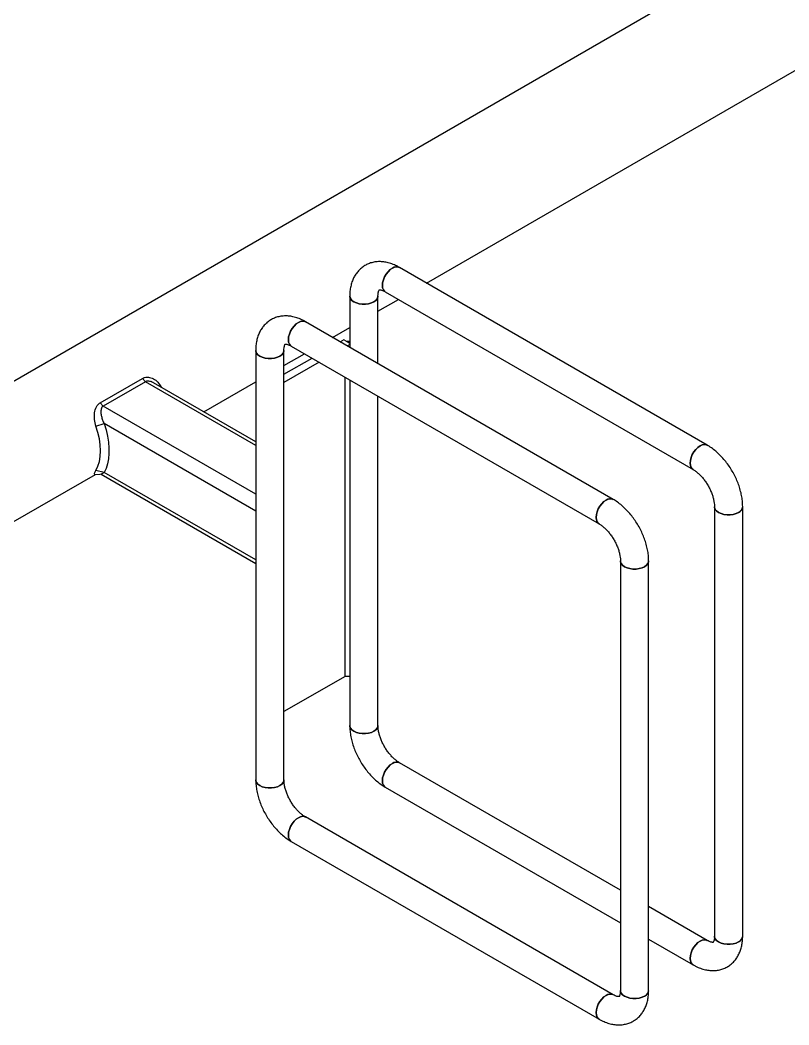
# Model space of a CAD drawing. Header units: millimetres. Extents: x 3092 to 9032, y 1195 to 5395.
# Drawn here: x 7459.5 to 7726.6, y 2720.3 to 3069.3 of the extents above; entities that cross this region are included whole.
import ezdxf

# ---------------------------------------------------------------- set-up
doc = ezdxf.new("R2010")
doc.units = ezdxf.units.MM

# ---------------------------------------------------------------- blocks, each defined once
blk = doc.blocks.new('izometria')
for p, q in [((3357.27, 611.32), (1739.41, -322.65)), ((2362.64, -32.49), (2565.96, 84.88)), ((2501.86, -112.86), (2349.12, -24.69)), ((2501.86, -112.86), (2349.12, -24.69)), ((2324.48, -38.92), (2324.48, -63.82)), ((2324.48, -38.92), (2324.48, -63.82)), ((2338.48, -72.43), (2338.48, -38.92)), ((2338.48, -72.43), (2338.48, -38.92)), ((2342.12, -36.81), (2494.86, -124.99)), ((2342.12, -36.81), (2494.86, -124.99)), ((2338.48, -46.44), (2348.64, -40.58)), ((2455.19, -139.8), (2302.46, -51.63)), ((2455.19, -139.8), (2302.46, -51.63)), ((2315.97, -59.43), (2324.48, -54.52)), ((2295.46, -63.76), (2448.19, -151.93)), ((2295.46, -63.76), (2448.19, -151.93)), ((2319.75, -61.61), (2321.23, -60.76)), ((2321.94, -60.76), (2324.48, -62.23)), ((2324.48, -61.39), (2323.12, -61.44)), ((2323.12, -61.44), (2324.48, -62.23)), ((2324.48, -62.97), (2323.29, -63.66)), ((2277.81, -65.86), (2277.81, -278.98)), ((2277.81, -65.86), (2277.81, -278.98)), ((2291.81, -278.98), (2291.81, -65.86)), ((2291.81, -278.98), (2291.81, -65.86)), ((2291.81, -73.38), (2301.97, -67.52)), ((2291.81, -77.74), (2305.75, -69.7)), ((2309.28, -71.74), (2291.81, -81.82)), ((2322.13, -227.63), (2322.13, -79.15)), ((2200.61, -91.87), (2221.54, -79.78)), ((2223.06, -81.42), (2202.13, -93.5)), ((2221.54, -79.78), (2223.06, -81.42)), ((2221.54, -79.78), (2223.06, -81.42)), ((2277.81, -113.02), (2223.06, -81.42)), ((2277.81, -111.26), (2225.96, -81.33)), ((2277.81, -111.26), (2225.96, -81.33)), ((2226.83, -81.88), (2226.04, -81.48)), ((2226.83, -81.88), (2226.04, -81.48)), ((2230.44, -83.32), (2230.81, -84.13)), ((2230.44, -83.32), (2230.81, -84.13)), ((2252, -96.36), (2277.81, -81.46)), ((2324.57, -80.56), (2324.57, -227.77)), ((2338.48, -252.04), (2338.48, -88.59)), ((2338.48, -252.04), (2338.48, -88.59)), ((2200.61, -91.87), (2202.13, -93.5)), ((2200.61, -91.87), (2202.13, -93.5)), ((2277.81, -137.19), (2202.13, -93.5)), ((2198.53, -103.45), (2202.55, -102.23)), ((2198.53, -103.45), (2202.55, -102.23)), ((2277.81, -145.68), (2202.55, -102.23)), ((1994.95, -244.76), (2198.27, -127.38)), ((2197.93, -127.4), (2200.42, -127.32)), ((2197.93, -127.4), (2200.42, -127.32)), ((2198.11, -126.2), (2198.53, -125.44)), ((2198.11, -126.2), (2198.53, -125.44)), ((2202.55, -126.4), (2198.53, -125.44)), ((2202.55, -126.4), (2198.53, -125.44)), ((2200.77, -127.31), (2201.11, -127.29)), ((2200.77, -127.31), (2201.11, -127.29)), ((2200.79, -127.14), (2200.96, -127.24)), ((2200.79, -127.14), (2200.96, -127.24)), ((2201.05, -127.3), (2277.81, -171.61)), ((2201.05, -127.3), (2277.81, -171.61)), ((2277.81, -169.85), (2202.55, -126.4)), ((2505.5, -143.42), (2505.5, -356.54)), ((2505.5, -143.42), (2505.5, -356.54)), ((2519.5, -356.54), (2519.5, -143.42)), ((2519.5, -356.54), (2519.5, -143.42)), ((2458.83, -170.36), (2458.83, -383.48)), ((2458.83, -170.36), (2458.83, -383.48)), ((2472.83, -383.48), (2472.83, -170.36)), ((2472.83, -383.48), (2472.83, -170.36)), ((2322.13, -227.63), (2291.81, -245.13)), ((2324.57, -227.77), (2322.13, -227.63)), ((2324.48, -227.76), (2324.48, -252.04)), ((2324.48, -227.76), (2324.48, -252.04)), ((2458.83, -333.8), (2349.12, -270.47)), ((2458.83, -333.8), (2349.12, -270.47)), ((2342.12, -282.59), (2458.83, -349.97)), ((2342.12, -282.59), (2458.83, -349.97)), ((2455.19, -385.58), (2302.46, -297.41)), ((2455.19, -385.58), (2302.46, -297.41)), ((2295.46, -309.53), (2448.19, -397.71)), ((2295.46, -309.53), (2448.19, -397.71)), ((2501.86, -358.64), (2472.83, -341.88)), ((2501.86, -358.64), (2472.83, -341.88)), ((2472.83, -358.05), (2494.86, -370.76)), ((2472.83, -358.05), (2494.86, -370.76))]:
    blk.add_line(p, q)
at = {"flags": 128}
for points in [[(2342.12, -36.81), (2341.75, -36.55), (2341.16, -35.81), (2340.8, -34.81), (2340.67, -33.61), (2340.8, -32.27), (2341.16, -30.85), (2341.75, -29.42), (2342.54, -28.06), (2343.48, -26.84), (2344.52, -25.81), (2345.62, -25.04), (2346.73, -24.54), (2347.77, -24.36), (2348.71, -24.5), (2349.12, -24.69)], [(2342.12, -36.81), (2341.75, -36.55), (2341.16, -35.81), (2340.8, -34.81), (2340.67, -33.61), (2340.8, -32.27), (2341.16, -30.85), (2341.75, -29.42), (2342.54, -28.06), (2343.48, -26.84), (2344.52, -25.81), (2345.62, -25.04), (2346.73, -24.54), (2347.77, -24.36), (2348.71, -24.5), (2349.12, -24.69)], [(2345.62, -25.04), (2344.52, -25.81), (2343.48, -26.84), (2342.54, -28.06), (2341.75, -29.42), (2341.16, -30.85), (2340.8, -32.27), (2340.67, -33.61), (2340.8, -34.81), (2341.16, -35.81), (2341.75, -36.55), (2342.13, -36.81)], [(2345.62, -25.04), (2344.52, -25.81), (2343.48, -26.84), (2342.54, -28.06), (2341.75, -29.42), (2341.16, -30.85), (2340.8, -32.27), (2340.67, -33.61), (2340.8, -34.81), (2341.16, -35.81), (2341.75, -36.55), (2342.13, -36.81)], [(2338.48, -38.92), (2338.44, -39.37), (2338.09, -40.25), (2337.41, -41.07), (2336.43, -41.78), (2335.21, -42.34), (2333.79, -42.73), (2332.27, -42.93), (2330.7, -42.93), (2329.17, -42.73), (2327.76, -42.34), (2326.53, -41.78), (2325.56, -41.07), (2324.88, -40.25), (2324.53, -39.37), (2324.48, -38.92)], [(2338.48, -38.92), (2338.44, -39.37), (2338.09, -40.25), (2337.41, -41.07), (2336.43, -41.78), (2335.21, -42.34), (2333.79, -42.73), (2332.27, -42.93), (2330.7, -42.93), (2329.17, -42.73), (2327.76, -42.34), (2326.53, -41.78), (2325.56, -41.07), (2324.88, -40.25), (2324.53, -39.37), (2324.48, -38.92)], [(2326.53, -41.78), (2327.76, -42.34), (2329.17, -42.73), (2330.7, -42.93), (2332.27, -42.93), (2333.79, -42.73), (2335.21, -42.34), (2336.43, -41.78), (2337.41, -41.07), (2338.09, -40.25), (2338.44, -39.37), (2338.48, -38.92)], [(2326.53, -41.78), (2327.76, -42.34), (2329.17, -42.73), (2330.7, -42.93), (2332.27, -42.93), (2333.79, -42.73), (2335.21, -42.34), (2336.43, -41.78), (2337.41, -41.07), (2338.09, -40.25), (2338.44, -39.37), (2338.48, -38.92)], [(2295.46, -63.76), (2295.09, -63.49), (2294.5, -62.75), (2294.13, -61.75), (2294.01, -60.55), (2294.13, -59.21), (2294.5, -57.79), (2295.09, -56.36), (2295.87, -55.01), (2296.81, -53.78), (2297.85, -52.76), (2298.96, -51.98), (2300.06, -51.48), (2301.1, -51.3), (2302.04, -51.44), (2302.46, -51.63)], [(2295.46, -63.76), (2295.09, -63.49), (2294.5, -62.75), (2294.13, -61.75), (2294.01, -60.55), (2294.13, -59.21), (2294.5, -57.79), (2295.09, -56.36), (2295.87, -55.01), (2296.81, -53.78), (2297.85, -52.76), (2298.96, -51.98), (2300.06, -51.48), (2301.1, -51.3), (2302.04, -51.44), (2302.46, -51.63)], [(2298.96, -51.98), (2300.06, -51.48), (2301.1, -51.3), (2302.04, -51.44), (2302.45, -51.63), (2302.04, -51.44), (2301.1, -51.3), (2300.06, -51.48), (2298.96, -51.98), (2297.85, -52.76), (2296.81, -53.78), (2295.87, -55.01), (2295.09, -56.36), (2294.5, -57.79), (2294.13, -59.21), (2294.01, -60.55), (2294.13, -61.75), (2294.5, -62.75), (2295.09, -63.49), (2295.46, -63.76)], [(2298.96, -51.98), (2297.85, -52.76), (2296.81, -53.78), (2295.87, -55.01), (2295.09, -56.36), (2294.5, -57.79), (2294.13, -59.21), (2294.01, -60.55), (2294.13, -61.75), (2294.5, -62.75), (2295.09, -63.49), (2295.46, -63.76)], [(2291.81, -65.86), (2291.77, -66.31), (2291.42, -67.19), (2290.74, -68.01), (2289.76, -68.72), (2288.54, -69.28), (2287.13, -69.67), (2285.6, -69.88), (2284.03, -69.88), (2282.5, -69.67), (2281.09, -69.28), (2279.86, -68.72), (2278.89, -68.01), (2278.21, -67.19), (2277.86, -66.31), (2277.81, -65.86)], [(2291.81, -65.86), (2291.77, -66.31), (2291.42, -67.19), (2290.74, -68.01), (2289.76, -68.72), (2288.54, -69.28), (2287.13, -69.67), (2285.6, -69.88), (2284.03, -69.88), (2282.5, -69.67), (2281.09, -69.28), (2279.86, -68.72), (2278.89, -68.01), (2278.21, -67.19), (2277.86, -66.31), (2277.81, -65.86)], [(2279.86, -68.72), (2278.89, -68.01), (2278.21, -67.19), (2277.86, -66.31), (2277.81, -65.86), (2277.86, -66.31), (2278.21, -67.19), (2278.89, -68.01), (2279.86, -68.72), (2281.09, -69.28), (2282.5, -69.67), (2284.03, -69.88), (2285.6, -69.88), (2287.13, -69.67), (2288.54, -69.28), (2289.76, -68.72), (2290.74, -68.01), (2291.42, -67.19), (2291.77, -66.31), (2291.81, -65.86)], [(2279.86, -68.72), (2281.09, -69.28), (2282.5, -69.67), (2284.03, -69.88), (2285.6, -69.88), (2287.13, -69.67), (2288.54, -69.28), (2289.76, -68.72), (2290.74, -68.01), (2291.42, -67.19), (2291.77, -66.31), (2291.81, -65.86)], [(2198.53, -125.44), (2199.5, -123.38), (2200.21, -121.06), (2200.63, -118.5), (2200.77, -115.74), (2200.63, -112.81), (2200.21, -109.76), (2199.5, -106.63), (2198.53, -103.45)], [(2198.53, -125.44), (2199.5, -123.38), (2200.21, -121.06), (2200.63, -118.5), (2200.77, -115.74), (2200.63, -112.81), (2200.21, -109.76), (2199.5, -106.63), (2198.53, -103.45)], [(2202.55, -102.23), (2203.51, -105.34), (2204.25, -108.41), (2204.74, -111.42), (2204.99, -114.33), (2204.99, -117.11), (2204.74, -119.74), (2204.25, -122.18), (2203.51, -124.41), (2202.55, -126.4)], [(2202.55, -102.23), (2203.51, -105.34), (2204.25, -108.41), (2204.74, -111.42), (2204.99, -114.33), (2204.99, -117.11), (2204.74, -119.74), (2204.25, -122.18), (2203.51, -124.41), (2202.55, -126.4)], [(2494.86, -124.99), (2494.49, -124.72), (2493.9, -123.98), (2493.53, -122.98), (2493.41, -121.78), (2493.53, -120.44), (2493.9, -119.02), (2494.49, -117.59), (2495.27, -116.24), (2496.21, -115.01), (2497.26, -113.99), (2498.36, -113.21), (2499.46, -112.71), (2500.51, -112.53), (2501.45, -112.67), (2501.86, -112.86)], [(2494.86, -124.99), (2494.49, -124.72), (2493.9, -123.98), (2493.53, -122.98), (2493.41, -121.78), (2493.53, -120.44), (2493.9, -119.02), (2494.49, -117.59), (2495.27, -116.24), (2496.21, -115.01), (2497.26, -113.99), (2498.36, -113.21), (2499.46, -112.71), (2500.51, -112.53), (2501.45, -112.67), (2501.86, -112.86)], [(2498.36, -113.21), (2499.46, -112.71), (2500.51, -112.53), (2501.45, -112.67), (2501.86, -112.86), (2501.45, -112.67), (2500.51, -112.53), (2499.46, -112.71), (2498.36, -113.21), (2497.26, -113.99), (2496.21, -115.01), (2495.27, -116.24), (2494.49, -117.59), (2493.9, -119.02), (2493.53, -120.44), (2493.41, -121.78), (2493.53, -122.98), (2493.9, -123.98), (2494.49, -124.72), (2494.86, -124.99)], [(2498.36, -113.21), (2497.26, -113.99), (2496.21, -115.01), (2495.27, -116.24), (2494.49, -117.59), (2493.9, -119.02), (2493.53, -120.44), (2493.41, -121.78), (2493.53, -122.98), (2493.9, -123.98), (2494.49, -124.72), (2494.86, -124.99)], [(2448.19, -151.93), (2447.82, -151.66), (2447.23, -150.92), (2446.86, -149.92), (2446.74, -148.72), (2446.86, -147.38), (2447.23, -145.96), (2447.82, -144.54), (2448.6, -143.18), (2449.54, -141.95), (2450.59, -140.93), (2451.69, -140.15), (2452.79, -139.66), (2453.84, -139.48), (2454.78, -139.61), (2455.19, -139.8)], [(2448.19, -151.93), (2447.82, -151.66), (2447.23, -150.92), (2446.86, -149.92), (2446.74, -148.72), (2446.86, -147.38), (2447.23, -145.96), (2447.82, -144.54), (2448.6, -143.18), (2449.54, -141.95), (2450.59, -140.93), (2451.69, -140.15), (2452.79, -139.66), (2453.84, -139.48), (2454.78, -139.61), (2455.19, -139.8)], [(2451.69, -140.15), (2450.59, -140.93), (2449.54, -141.95), (2448.6, -143.18), (2447.82, -144.54), (2447.23, -145.96), (2446.86, -147.38), (2446.74, -148.72), (2446.86, -149.92), (2447.23, -150.92), (2447.82, -151.66), (2448.19, -151.93)], [(2451.69, -140.15), (2450.59, -140.93), (2449.54, -141.95), (2448.6, -143.18), (2447.82, -144.54), (2447.23, -145.96), (2446.86, -147.38), (2446.74, -148.72), (2446.86, -149.92), (2447.23, -150.92), (2447.82, -151.66), (2448.19, -151.93)], [(2505.5, -143.42), (2505.55, -143.87), (2505.89, -144.75), (2506.57, -145.57), (2507.55, -146.28), (2508.78, -146.84), (2510.19, -147.23), (2511.72, -147.43), (2513.29, -147.43), (2514.81, -147.23), (2516.23, -146.84), (2517.45, -146.28), (2518.43, -145.57), (2519.11, -144.75), (2519.46, -143.87), (2519.5, -143.42)], [(2505.5, -143.42), (2505.55, -143.87), (2505.89, -144.75), (2506.57, -145.57), (2507.55, -146.28), (2508.78, -146.84), (2510.19, -147.23), (2511.72, -147.43), (2513.29, -147.43), (2514.81, -147.23), (2516.23, -146.84), (2517.45, -146.28), (2518.43, -145.57), (2519.11, -144.75), (2519.46, -143.87), (2519.5, -143.42)], [(2517.45, -146.28), (2516.23, -146.84), (2514.81, -147.23), (2513.29, -147.43), (2511.72, -147.43), (2510.19, -147.23), (2508.78, -146.84), (2507.55, -146.28), (2506.57, -145.57), (2505.89, -144.75), (2505.55, -143.87), (2505.5, -143.43)], [(2517.45, -146.28), (2516.23, -146.84), (2514.81, -147.23), (2513.29, -147.43), (2511.72, -147.43), (2510.19, -147.23), (2508.78, -146.84), (2507.55, -146.28), (2506.57, -145.57), (2505.89, -144.75), (2505.55, -143.87), (2505.5, -143.43)], [(2458.83, -170.36), (2458.88, -170.81), (2459.23, -171.69), (2459.91, -172.51), (2460.88, -173.22), (2462.11, -173.78), (2463.52, -174.17), (2465.05, -174.38), (2466.62, -174.38), (2468.14, -174.17), (2469.56, -173.78), (2470.78, -173.22), (2471.76, -172.51), (2472.44, -171.69), (2472.79, -170.81), (2472.83, -170.36)], [(2458.83, -170.36), (2458.88, -170.81), (2459.23, -171.69), (2459.91, -172.51), (2460.88, -173.22), (2462.11, -173.78), (2463.52, -174.17), (2465.05, -174.38), (2466.62, -174.38), (2468.14, -174.17), (2469.56, -173.78), (2470.78, -173.22), (2471.76, -172.51), (2472.44, -171.69), (2472.79, -170.81), (2472.83, -170.36)], [(2470.78, -173.22), (2471.76, -172.51), (2472.44, -171.69), (2472.79, -170.81), (2472.83, -170.36), (2472.79, -170.81), (2472.44, -171.69), (2471.76, -172.51), (2470.78, -173.22), (2469.56, -173.78), (2468.14, -174.17), (2466.62, -174.38), (2465.05, -174.38), (2463.52, -174.17), (2462.11, -173.78), (2460.88, -173.22), (2459.91, -172.51), (2459.23, -171.69), (2458.88, -170.81), (2458.83, -170.37)], [(2470.78, -173.22), (2469.56, -173.78), (2468.14, -174.17), (2466.62, -174.38), (2465.05, -174.38), (2463.52, -174.17), (2462.11, -173.78), (2460.88, -173.22), (2459.91, -172.51), (2459.23, -171.69), (2458.88, -170.81), (2458.83, -170.37)], [(2324.48, -252.04), (2324.53, -252.49), (2324.88, -253.37), (2325.56, -254.19), (2326.53, -254.89), (2327.76, -255.46), (2329.17, -255.85), (2330.7, -256.05), (2332.27, -256.05), (2333.79, -255.85), (2335.21, -255.46), (2336.43, -254.89), (2337.41, -254.19), (2338.09, -253.37), (2338.44, -252.49), (2338.48, -252.02)], [(2324.48, -252.04), (2324.53, -252.49), (2324.88, -253.37), (2325.56, -254.19), (2326.53, -254.89), (2327.76, -255.46), (2329.17, -255.85), (2330.7, -256.05), (2332.27, -256.05), (2333.79, -255.85), (2335.21, -255.46), (2336.43, -254.89), (2337.41, -254.19), (2338.09, -253.37), (2338.44, -252.49), (2338.48, -252.02)], [(2338.48, -252.04), (2338.44, -252.49), (2338.09, -253.37), (2337.41, -254.19), (2336.43, -254.89), (2335.21, -255.46), (2333.79, -255.85), (2332.27, -256.05), (2330.7, -256.05), (2329.17, -255.85), (2327.76, -255.46), (2326.53, -254.89), (2325.56, -254.19), (2324.88, -253.37), (2324.53, -252.49), (2324.48, -252.04)], [(2338.48, -252.04), (2338.44, -252.49), (2338.09, -253.37), (2337.41, -254.19), (2336.43, -254.89), (2335.21, -255.46), (2333.79, -255.85), (2332.27, -256.05), (2330.7, -256.05), (2329.17, -255.85), (2327.76, -255.46), (2326.53, -254.89), (2325.56, -254.19), (2324.88, -253.37), (2324.53, -252.49), (2324.48, -252.04)], [(2342.12, -282.59), (2341.75, -282.33), (2341.16, -281.58), (2340.8, -280.59), (2340.67, -279.39), (2340.8, -278.04), (2341.16, -276.62), (2341.75, -275.2), (2342.54, -273.84), (2343.48, -272.62), (2344.52, -271.59), (2345.62, -270.81), (2346.73, -270.32), (2347.77, -270.14), (2348.71, -270.28), (2349.12, -270.47)], [(2342.12, -282.59), (2341.75, -282.33), (2341.16, -281.58), (2340.8, -280.59), (2340.67, -279.39), (2340.8, -278.04), (2341.16, -276.62), (2341.75, -275.2), (2342.54, -273.84), (2343.48, -272.62), (2344.52, -271.59), (2345.62, -270.81), (2346.73, -270.32), (2347.77, -270.14), (2348.71, -270.28), (2349.12, -270.47)], [(2345.62, -270.81), (2344.52, -271.59), (2343.48, -272.62), (2342.54, -273.84), (2341.75, -275.2), (2341.16, -276.62), (2340.8, -278.04), (2340.67, -279.39), (2340.8, -280.59), (2341.16, -281.58), (2341.75, -282.33), (2342.11, -282.59)], [(2345.62, -270.81), (2344.52, -271.59), (2343.48, -272.62), (2342.54, -273.84), (2341.75, -275.2), (2341.16, -276.62), (2340.8, -278.04), (2340.67, -279.39), (2340.8, -280.59), (2341.16, -281.58), (2341.75, -282.33), (2342.11, -282.59)], [(2277.81, -278.98), (2277.86, -279.43), (2278.21, -280.31), (2278.89, -281.13), (2279.86, -281.83), (2281.09, -282.4), (2282.5, -282.79), (2284.03, -282.99), (2285.6, -282.99), (2287.13, -282.79), (2288.54, -282.4), (2289.76, -281.83), (2290.74, -281.13), (2291.42, -280.31), (2291.77, -279.43), (2291.81, -278.96)], [(2277.81, -278.98), (2277.86, -279.43), (2278.21, -280.31), (2278.89, -281.13), (2279.86, -281.83), (2281.09, -282.4), (2282.5, -282.79), (2284.03, -282.99), (2285.6, -282.99), (2287.13, -282.79), (2288.54, -282.4), (2289.76, -281.83), (2290.74, -281.13), (2291.42, -280.31), (2291.77, -279.43), (2291.81, -278.96)], [(2291.81, -278.98), (2291.77, -279.43), (2291.42, -280.31), (2290.74, -281.13), (2289.76, -281.83), (2288.54, -282.4), (2287.13, -282.79), (2285.6, -282.99), (2284.03, -282.99), (2282.5, -282.79), (2281.09, -282.4), (2279.86, -281.83), (2278.89, -281.13), (2278.21, -280.31), (2277.86, -279.43), (2277.81, -278.98)], [(2291.81, -278.98), (2291.77, -279.43), (2291.42, -280.31), (2290.74, -281.13), (2289.76, -281.83), (2288.54, -282.4), (2287.13, -282.79), (2285.6, -282.99), (2284.03, -282.99), (2282.5, -282.79), (2281.09, -282.4), (2279.86, -281.83), (2278.89, -281.13), (2278.21, -280.31), (2277.86, -279.43), (2277.81, -278.98)], [(2295.46, -309.53), (2295.09, -309.27), (2294.5, -308.53), (2294.13, -307.53), (2294.01, -306.33), (2294.13, -304.99), (2294.5, -303.57), (2295.09, -302.14), (2295.87, -300.78), (2296.81, -299.56), (2297.85, -298.53), (2298.96, -297.76), (2300.06, -297.26), (2301.1, -297.08), (2302.04, -297.22), (2302.46, -297.41)], [(2295.46, -309.53), (2295.09, -309.27), (2294.5, -308.53), (2294.13, -307.53), (2294.01, -306.33), (2294.13, -304.99), (2294.5, -303.57), (2295.09, -302.14), (2295.87, -300.78), (2296.81, -299.56), (2297.85, -298.53), (2298.96, -297.76), (2300.06, -297.26), (2301.1, -297.08), (2302.04, -297.22), (2302.46, -297.41)], [(2298.96, -297.76), (2300.06, -297.26), (2301.1, -297.08), (2302.04, -297.22), (2302.47, -297.42), (2302.04, -297.22), (2301.1, -297.08), (2300.06, -297.26), (2298.96, -297.76), (2297.85, -298.53), (2296.81, -299.56), (2295.87, -300.78), (2295.09, -302.14), (2294.5, -303.57), (2294.13, -304.99), (2294.01, -306.33), (2294.13, -307.53), (2294.5, -308.53), (2295.09, -309.27), (2295.45, -309.53)], [(2298.96, -297.76), (2297.85, -298.53), (2296.81, -299.56), (2295.87, -300.78), (2295.09, -302.14), (2294.5, -303.57), (2294.13, -304.99), (2294.01, -306.33), (2294.13, -307.53), (2294.5, -308.53), (2295.09, -309.27), (2295.45, -309.53)], [(2498.36, -358.99), (2499.46, -358.49), (2500.51, -358.31), (2501.45, -358.45), (2501.86, -358.64), (2501.45, -358.45), (2500.51, -358.31), (2499.46, -358.49), (2498.36, -358.99), (2497.26, -359.77), (2496.21, -360.79), (2495.27, -362.01), (2494.49, -363.37), (2493.9, -364.8), (2493.53, -366.22), (2493.41, -367.56), (2493.53, -368.76), (2493.9, -369.76), (2494.49, -370.5), (2494.95, -370.81)], [(2494.86, -370.76), (2494.49, -370.5), (2493.9, -369.76), (2493.53, -368.76), (2493.41, -367.56), (2493.53, -366.22), (2493.9, -364.8), (2494.49, -363.37), (2495.27, -362.01), (2496.21, -360.79), (2497.26, -359.77), (2498.36, -358.99), (2499.46, -358.49), (2500.51, -358.31), (2501.45, -358.45), (2501.84, -358.63)], [(2494.86, -370.76), (2494.49, -370.5), (2493.9, -369.76), (2493.53, -368.76), (2493.41, -367.56), (2493.53, -366.22), (2493.9, -364.8), (2494.49, -363.37), (2495.27, -362.01), (2496.21, -360.79), (2497.26, -359.77), (2498.36, -358.99), (2499.46, -358.49), (2500.51, -358.31), (2501.45, -358.45), (2501.84, -358.63)], [(2498.36, -358.99), (2497.26, -359.77), (2496.21, -360.79), (2495.27, -362.01), (2494.49, -363.37), (2493.9, -364.8), (2493.53, -366.22), (2493.41, -367.56), (2493.53, -368.76), (2493.9, -369.76), (2494.49, -370.5), (2494.95, -370.81)], [(2505.5, -356.54), (2505.55, -356.99), (2505.89, -357.87), (2506.57, -358.69), (2507.55, -359.39), (2508.78, -359.96), (2510.19, -360.35), (2511.72, -360.55), (2513.29, -360.55), (2514.81, -360.35), (2516.23, -359.96), (2517.45, -359.39), (2518.43, -358.69), (2519.11, -357.87), (2519.46, -356.99), (2519.5, -356.55)], [(2505.5, -356.54), (2505.55, -356.99), (2505.89, -357.87), (2506.57, -358.69), (2507.55, -359.39), (2508.78, -359.96), (2510.19, -360.35), (2511.72, -360.55), (2513.29, -360.55), (2514.81, -360.35), (2516.23, -359.96), (2517.45, -359.39), (2518.43, -358.69), (2519.11, -357.87), (2519.46, -356.99), (2519.5, -356.55)], [(2517.45, -359.39), (2516.23, -359.96), (2514.81, -360.35), (2513.29, -360.55), (2511.72, -360.55), (2510.19, -360.35), (2508.78, -359.96), (2507.55, -359.39), (2506.57, -358.69), (2505.89, -357.87), (2505.55, -356.99), (2505.5, -356.54)], [(2517.45, -359.39), (2516.23, -359.96), (2514.81, -360.35), (2513.29, -360.55), (2511.72, -360.55), (2510.19, -360.35), (2508.78, -359.96), (2507.55, -359.39), (2506.57, -358.69), (2505.89, -357.87), (2505.55, -356.99), (2505.5, -356.54)], [(2470.78, -386.33), (2469.56, -386.9), (2468.14, -387.29), (2466.62, -387.49), (2465.05, -387.49), (2463.52, -387.29), (2462.11, -386.9), (2460.88, -386.33), (2459.91, -385.63), (2459.23, -384.81), (2458.88, -383.93), (2458.83, -383.48)], [(2470.78, -386.33), (2469.56, -386.9), (2468.14, -387.29), (2466.62, -387.49), (2465.05, -387.49), (2463.52, -387.29), (2462.11, -386.9), (2460.88, -386.33), (2459.91, -385.63), (2459.23, -384.81), (2458.88, -383.93), (2458.83, -383.48)], [(2458.83, -383.49), (2458.88, -383.93), (2459.23, -384.81), (2459.91, -385.63), (2460.88, -386.33), (2462.11, -386.9), (2463.52, -387.29), (2465.05, -387.49), (2466.62, -387.49), (2468.14, -387.29), (2469.56, -386.9), (2470.78, -386.33), (2471.76, -385.63), (2472.44, -384.81), (2472.79, -383.93), (2472.83, -383.49)], [(2458.83, -383.49), (2458.88, -383.93), (2459.23, -384.81), (2459.91, -385.63), (2460.88, -386.33), (2462.11, -386.9), (2463.52, -387.29), (2465.05, -387.49), (2466.62, -387.49), (2468.14, -387.29), (2469.56, -386.9), (2470.78, -386.33), (2471.76, -385.63), (2472.44, -384.81), (2472.79, -383.93), (2472.83, -383.49)], [(2448.19, -397.71), (2447.82, -397.44), (2447.23, -396.7), (2446.86, -395.7), (2446.74, -394.5), (2446.86, -393.16), (2447.23, -391.74), (2447.82, -390.31), (2448.6, -388.96), (2449.54, -387.73), (2450.59, -386.71), (2451.69, -385.93), (2452.79, -385.44), (2453.84, -385.25), (2454.78, -385.39), (2455.17, -385.57)], [(2448.19, -397.71), (2447.82, -397.44), (2447.23, -396.7), (2446.86, -395.7), (2446.74, -394.5), (2446.86, -393.16), (2447.23, -391.74), (2447.82, -390.31), (2448.6, -388.96), (2449.54, -387.73), (2450.59, -386.71), (2451.69, -385.93), (2452.79, -385.44), (2453.84, -385.25), (2454.78, -385.39), (2455.17, -385.57)], [(2451.69, -385.93), (2450.59, -386.71), (2449.54, -387.73), (2448.6, -388.96), (2447.82, -390.31), (2447.23, -391.74), (2446.86, -393.16), (2446.74, -394.5), (2446.86, -395.7), (2447.23, -396.7), (2447.82, -397.44), (2448.28, -397.75)], [(2451.69, -385.93), (2450.59, -386.71), (2449.54, -387.73), (2448.6, -388.96), (2447.82, -390.31), (2447.23, -391.74), (2446.86, -393.16), (2446.74, -394.5), (2446.86, -395.7), (2447.23, -396.7), (2447.82, -397.44), (2448.28, -397.75)]]:
    blk.add_lwpolyline(points, dxfattribs=at)
for centre, radius, start, end in [((2347.67, -27.81), 3.44, 64.9643, 126.3882), ((2327.91, -38.62), 3.44, 184.919, 246.4012), ((2321.58, -61.44), 0.769, 62.6102, 117.3898), ((2326.86, -63.82), 2.37, 180.0421, 195.5883), ((2453.73, -142.92), 3.44, 64.9175, 126.3925), ((2516.07, -143.12), 3.44, 293.6021, 355.0431), ((2347.66, -273.58), 3.44, 64.6234, 126.4199), ((2516.07, -356.24), 3.44, 293.5984, 355.0814), ((2469.41, -383.18), 3.44, 293.5987, 355.0811), ((2453.73, -388.7), 3.44, 64.9175, 126.3925)]:
    blk.add_arc(centre, radius, start, end)
for points, knots in [([(2349.12, -24.69), (2348.69, -24.45), (2347.48, -23.78), (2345.43, -22.9), (2343.08, -22.21), (2340.83, -21.85), (2338.63, -21.79), (2336.45, -22.03), (2334.33, -22.62), (2332.38, -23.5), (2330.62, -24.64), (2329.07, -26.03), (2327.73, -27.63), (2326.61, -29.42), (2325.72, -31.4), (2325.05, -33.57), (2324.63, -35.89), (2324.49, -37.71), (2324.48, -38.73), (2324.48, -38.92)], [0, 0, 0, 0, 0.039273, 0.110457, 0.181372, 0.243288, 0.303228, 0.368011, 0.430587, 0.491301, 0.55083, 0.609825, 0.668886, 0.728744, 0.790053, 0.853304, 0.918696, 0.985049, 1, 1, 1, 1]), ([(2349.12, -24.69), (2348.69, -24.45), (2347.48, -23.78), (2345.43, -22.9), (2343.08, -22.21), (2340.83, -21.85), (2338.63, -21.79), (2336.45, -22.03), (2334.33, -22.62), (2332.38, -23.5), (2330.62, -24.64), (2329.07, -26.03), (2327.73, -27.63), (2326.61, -29.42), (2325.72, -31.4), (2325.05, -33.57), (2324.63, -35.89), (2324.49, -37.71), (2324.48, -38.73), (2324.48, -38.92)], [0, 0, 0, 0, 0.039273, 0.110457, 0.181372, 0.243288, 0.303228, 0.368011, 0.430587, 0.491301, 0.55083, 0.609825, 0.668886, 0.728744, 0.790053, 0.853304, 0.918696, 0.985049, 1, 1, 1, 1]), ([(2338.48, -38.92), (2338.49, -38.7), (2338.5, -38.07), (2338.61, -37.2), (2338.81, -36.45), (2339.02, -35.99), (2339.15, -35.81), (2339.15, -35.81), (2339.15, -35.81)], [0, 0, 0, 0, 0.099447, 0.285746, 0.47143, 0.65914, 0.854599, 1, 1, 1, 1]), ([(2338.48, -38.92), (2338.49, -38.7), (2338.5, -38.07), (2338.61, -37.2), (2338.81, -36.45), (2339.02, -35.99), (2339.15, -35.81), (2339.15, -35.81), (2339.15, -35.81)], [0, 0, 0, 0, 0.099447, 0.285746, 0.47143, 0.65914, 0.854599, 1, 1, 1, 1]), ([(2339.1, -35.84), (2339.1, -35.84), (2339.1, -35.84), (2339.35, -35.81), (2339.86, -35.87), (2340.62, -36.08), (2341.42, -36.42), (2341.95, -36.72), (2342.12, -36.81)], [0, 0, 0, 0, 0.159467, 0.353529, 0.534504, 0.724427, 0.910354, 1, 1, 1, 1]), ([(2339.1, -35.84), (2339.1, -35.84), (2339.1, -35.84), (2339.35, -35.81), (2339.86, -35.87), (2340.62, -36.08), (2341.42, -36.42), (2341.95, -36.72), (2342.12, -36.81)], [0, 0, 0, 0, 0.159467, 0.353529, 0.534504, 0.724427, 0.910354, 1, 1, 1, 1]), ([(2302.46, -51.63), (2302.02, -51.39), (2300.81, -50.72), (2298.77, -49.84), (2296.41, -49.15), (2294.16, -48.79), (2291.96, -48.73), (2289.78, -48.98), (2287.66, -49.56), (2285.71, -50.44), (2283.95, -51.58), (2282.4, -52.97), (2281.06, -54.57), (2279.94, -56.36), (2279.05, -58.35), (2278.38, -60.51), (2277.96, -62.84), (2277.82, -64.65), (2277.81, -65.67), (2277.81, -65.86)], [0, 0, 0, 0, 0.039273, 0.110457, 0.181372, 0.243288, 0.303228, 0.368011, 0.430587, 0.491301, 0.550831, 0.609825, 0.668886, 0.728744, 0.790053, 0.853304, 0.918696, 0.985049, 1, 1, 1, 1]), ([(2302.46, -51.63), (2302.02, -51.39), (2300.81, -50.72), (2298.77, -49.84), (2296.41, -49.15), (2294.16, -48.79), (2291.96, -48.73), (2289.78, -48.98), (2287.66, -49.56), (2285.71, -50.44), (2283.95, -51.58), (2282.4, -52.97), (2281.06, -54.57), (2279.94, -56.36), (2279.05, -58.35), (2278.38, -60.51), (2277.96, -62.84), (2277.82, -64.65), (2277.81, -65.67), (2277.81, -65.86)], [0, 0, 0, 0, 0.039273, 0.110457, 0.181372, 0.243288, 0.303228, 0.368011, 0.430587, 0.491301, 0.550831, 0.609825, 0.668886, 0.728744, 0.790053, 0.853304, 0.918696, 0.985049, 1, 1, 1, 1]), ([(2291.81, -65.86), (2291.82, -65.64), (2291.83, -65.01), (2291.94, -64.15), (2292.14, -63.39), (2292.35, -62.93), (2292.48, -62.75), (2292.48, -62.75), (2292.48, -62.75)], [0, 0, 0, 0, 0.099447, 0.285746, 0.47143, 0.65914, 0.8546, 1, 1, 1, 1]), ([(2291.81, -65.86), (2291.82, -65.64), (2291.83, -65.01), (2291.94, -64.15), (2292.14, -63.39), (2292.35, -62.93), (2292.48, -62.75), (2292.48, -62.75), (2292.48, -62.75)], [0, 0, 0, 0, 0.099447, 0.285746, 0.47143, 0.65914, 0.8546, 1, 1, 1, 1]), ([(2292.43, -62.78), (2292.43, -62.78), (2292.43, -62.78), (2292.68, -62.75), (2293.19, -62.81), (2293.95, -63.02), (2294.75, -63.36), (2295.28, -63.66), (2295.46, -63.76)], [0, 0, 0, 0, 0.159467, 0.35353, 0.534504, 0.724427, 0.910354, 1, 1, 1, 1]), ([(2292.43, -62.78), (2292.43, -62.78), (2292.43, -62.78), (2292.68, -62.75), (2293.19, -62.81), (2293.95, -63.02), (2294.75, -63.36), (2295.28, -63.66), (2295.46, -63.76)], [0, 0, 0, 0, 0.159467, 0.35353, 0.534504, 0.724427, 0.910354, 1, 1, 1, 1]), ([(2221.54, -79.78), (2221.9, -79.61), (2222.64, -79.26), (2224.31, -79.09), (2226.46, -79.57), (2228.81, -81.01), (2229.9, -82.55), (2230.44, -83.32)], [0, 0, 0, 0, 0.123819, 0.250515, 0.500015, 0.749629, 1, 1, 1, 1]), ([(2221.54, -79.78), (2221.9, -79.61), (2222.64, -79.26), (2224.31, -79.09), (2226.46, -79.57), (2228.81, -81.01), (2229.9, -82.55), (2230.44, -83.32)], [0, 0, 0, 0, 0.123819, 0.250515, 0.500015, 0.749629, 1, 1, 1, 1]), ([(2226.04, -81.48), (2225.46, -81.31), (2224.65, -81.06), (2223.63, -81.16), (2223.25, -81.33), (2223.06, -81.42)], [0, 0, 0, 0, 0.553075, 0.78655, 1, 1, 1, 1]), ([(2226.04, -81.48), (2225.46, -81.31), (2224.65, -81.06), (2223.63, -81.16), (2223.25, -81.33), (2223.06, -81.42)], [0, 0, 0, 0, 0.553075, 0.78655, 1, 1, 1, 1]), ([(2198.53, -103.45), (2198.24, -102.37), (2197.67, -100.21), (2197.72, -96.81), (2198.41, -94.29), (2199.47, -92.66), (2200.23, -92.13), (2200.61, -91.87)], [0, 0, 0, 0, 0.249616, 0.499452, 0.748696, 0.876621, 1, 1, 1, 1]), ([(2198.53, -103.45), (2198.24, -102.37), (2197.67, -100.21), (2197.72, -96.81), (2198.41, -94.29), (2199.47, -92.66), (2200.23, -92.13), (2200.61, -91.87)], [0, 0, 0, 0, 0.249616, 0.499452, 0.748696, 0.876621, 1, 1, 1, 1]), ([(2202.13, -93.5), (2201.9, -93.68), (2201.4, -94.07), (2201.2, -94.7), (2201.1, -95.03)], [0, 0, 0, 0, 0.468182, 1, 1, 1, 1]), ([(2202.13, -93.5), (2201.9, -93.68), (2201.4, -94.07), (2201.2, -94.7), (2201.1, -95.03)], [0, 0, 0, 0, 0.468182, 1, 1, 1, 1]), ([(2201.1, -95.03), (2201.03, -95.59), (2200.9, -96.72), (2201.23, -98.57), (2201.75, -100.43), (2202.28, -101.63), (2202.55, -102.23)], [0, 0, 0, 0, 0.249923, 0.499734, 0.749928, 1, 1, 1, 1]), ([(2201.1, -95.03), (2201.03, -95.59), (2200.9, -96.72), (2201.23, -98.57), (2201.75, -100.43), (2202.28, -101.63), (2202.55, -102.23)], [0, 0, 0, 0, 0.249923, 0.499734, 0.749928, 1, 1, 1, 1]), ([(2519.5, -143.42), (2519.49, -142.93), (2519.47, -141.55), (2519.22, -139.25), (2518.7, -136.52), (2517.94, -133.79), (2516.95, -131.08), (2515.76, -128.42), (2514.38, -125.84), (2512.82, -123.37), (2511.1, -121.02), (2509.23, -118.83), (2507.23, -116.81), (2505.1, -115), (2503.29, -113.71), (2502.19, -113.06), (2501.86, -112.86)], [0, 0, 0, 0, 0.04321, 0.120467, 0.197584, 0.274482, 0.351071, 0.427397, 0.503584, 0.579786, 0.656143, 0.732807, 0.809954, 0.887739, 0.966255, 1, 1, 1, 1]), ([(2519.5, -143.42), (2519.49, -142.93), (2519.47, -141.55), (2519.22, -139.25), (2518.7, -136.52), (2517.94, -133.79), (2516.95, -131.08), (2515.76, -128.42), (2514.38, -125.84), (2512.82, -123.37), (2511.1, -121.02), (2509.23, -118.83), (2507.23, -116.81), (2505.1, -115), (2503.29, -113.71), (2502.19, -113.06), (2501.86, -112.86)], [0, 0, 0, 0, 0.04321, 0.120467, 0.197584, 0.274482, 0.351071, 0.427397, 0.503584, 0.579786, 0.656143, 0.732807, 0.809954, 0.887739, 0.966255, 1, 1, 1, 1]), ([(2197.95, -127.38), (2197.84, -127.35), (2197.61, -127.29), (2197.94, -126.57), (2198.11, -126.2)], [0, 0, 0, 0, 0.48215, 1, 1, 1, 1]), ([(2197.95, -127.38), (2197.84, -127.35), (2197.61, -127.29), (2197.94, -126.57), (2198.11, -126.2)], [0, 0, 0, 0, 0.48215, 1, 1, 1, 1]), ([(2202.55, -126.4), (2202.2, -126.68), (2201.6, -127.16), (2201.23, -127.3), (2201.12, -127.29), (2201.1, -127.29)], [0, 0, 0, 0, 0.537096, 0.918777, 1, 1, 1, 1]), ([(2202.55, -126.4), (2202.2, -126.68), (2201.6, -127.16), (2201.23, -127.3), (2201.12, -127.29), (2201.1, -127.29)], [0, 0, 0, 0, 0.537096, 0.918777, 1, 1, 1, 1]), ([(2494.86, -124.99), (2495.06, -125.11), (2495.64, -125.45), (2496.67, -126.2), (2497.93, -127.31), (2499.21, -128.63), (2500.45, -130.15), (2501.62, -131.81), (2502.67, -133.6), (2503.59, -135.44), (2504.34, -137.3), (2504.9, -139.12), (2505.28, -140.83), (2505.47, -142.28), (2505.49, -143.08), (2505.5, -143.42)], [0, 0, 0, 0, 0.041269, 0.119693, 0.199327, 0.280343, 0.36251, 0.445513, 0.528995, 0.6126, 0.695861, 0.778405, 0.859912, 0.940117, 1, 1, 1, 1]), ([(2494.86, -124.99), (2495.06, -125.11), (2495.64, -125.45), (2496.67, -126.2), (2497.93, -127.31), (2499.21, -128.63), (2500.45, -130.15), (2501.62, -131.81), (2502.67, -133.6), (2503.59, -135.44), (2504.34, -137.3), (2504.9, -139.12), (2505.28, -140.83), (2505.47, -142.28), (2505.49, -143.08), (2505.5, -143.42)], [0, 0, 0, 0, 0.041269, 0.119693, 0.199327, 0.280343, 0.36251, 0.445513, 0.528995, 0.6126, 0.695861, 0.778405, 0.859912, 0.940117, 1, 1, 1, 1]), ([(2472.83, -170.36), (2472.82, -169.87), (2472.8, -168.49), (2472.55, -166.19), (2472.03, -163.46), (2471.27, -160.73), (2470.28, -158.02), (2469.09, -155.36), (2467.71, -152.78), (2466.15, -150.31), (2464.43, -147.96), (2462.56, -145.77), (2460.56, -143.75), (2458.43, -141.94), (2456.62, -140.65), (2455.52, -140), (2455.19, -139.8)], [0, 0, 0, 0, 0.04321, 0.120467, 0.197584, 0.274482, 0.351071, 0.427397, 0.503584, 0.579786, 0.656143, 0.732807, 0.809954, 0.887739, 0.966255, 1, 1, 1, 1]), ([(2472.83, -170.36), (2472.82, -169.87), (2472.8, -168.49), (2472.55, -166.19), (2472.03, -163.46), (2471.27, -160.73), (2470.28, -158.02), (2469.09, -155.36), (2467.71, -152.78), (2466.15, -150.31), (2464.43, -147.96), (2462.56, -145.77), (2460.56, -143.75), (2458.43, -141.94), (2456.62, -140.65), (2455.52, -140), (2455.19, -139.8)], [0, 0, 0, 0, 0.04321, 0.120467, 0.197584, 0.274482, 0.351071, 0.427397, 0.503584, 0.579786, 0.656143, 0.732807, 0.809954, 0.887739, 0.966255, 1, 1, 1, 1]), ([(2448.19, -151.93), (2448.39, -152.05), (2448.97, -152.39), (2450, -153.15), (2451.27, -154.25), (2452.54, -155.58), (2453.78, -157.09), (2454.95, -158.76), (2456, -160.54), (2456.92, -162.38), (2457.67, -164.24), (2458.24, -166.06), (2458.62, -167.77), (2458.81, -169.22), (2458.82, -170.02), (2458.83, -170.36)], [0, 0, 0, 0, 0.041269, 0.119693, 0.199327, 0.280343, 0.36251, 0.445513, 0.528995, 0.6126, 0.695861, 0.778405, 0.859912, 0.940117, 1, 1, 1, 1]), ([(2448.19, -151.93), (2448.39, -152.05), (2448.97, -152.39), (2450, -153.15), (2451.27, -154.25), (2452.54, -155.58), (2453.78, -157.09), (2454.95, -158.76), (2456, -160.54), (2456.92, -162.38), (2457.67, -164.24), (2458.24, -166.06), (2458.62, -167.77), (2458.81, -169.22), (2458.82, -170.02), (2458.83, -170.36)], [0, 0, 0, 0, 0.041269, 0.119693, 0.199327, 0.280343, 0.36251, 0.445513, 0.528995, 0.6126, 0.695861, 0.778405, 0.859912, 0.940117, 1, 1, 1, 1]), ([(2324.48, -252.04), (2324.49, -252.53), (2324.51, -253.9), (2324.76, -256.2), (2325.28, -258.93), (2326.05, -261.67), (2327.03, -264.38), (2328.22, -267.03), (2329.6, -269.61), (2331.16, -272.08), (2332.88, -274.43), (2334.75, -276.62), (2336.76, -278.64), (2338.89, -280.45), (2340.7, -281.74), (2341.79, -282.4), (2342.12, -282.59)], [0, 0, 0, 0, 0.04321, 0.120467, 0.197585, 0.274483, 0.351071, 0.427398, 0.503585, 0.579787, 0.656143, 0.732807, 0.809953, 0.887739, 0.966255, 1, 1, 1, 1]), ([(2324.48, -252.04), (2324.49, -252.53), (2324.51, -253.9), (2324.76, -256.2), (2325.28, -258.93), (2326.05, -261.67), (2327.03, -264.38), (2328.22, -267.03), (2329.6, -269.61), (2331.16, -272.08), (2332.88, -274.43), (2334.75, -276.62), (2336.76, -278.64), (2338.89, -280.45), (2340.7, -281.74), (2341.79, -282.4), (2342.12, -282.59)], [0, 0, 0, 0, 0.04321, 0.120467, 0.197585, 0.274483, 0.351071, 0.427398, 0.503585, 0.579787, 0.656143, 0.732807, 0.809953, 0.887739, 0.966255, 1, 1, 1, 1]), ([(2349.12, -270.47), (2348.92, -270.35), (2348.35, -270), (2347.31, -269.25), (2346.05, -268.14), (2344.77, -266.82), (2343.53, -265.31), (2342.37, -263.64), (2341.31, -261.86), (2340.4, -260.01), (2339.65, -258.15), (2339.08, -256.34), (2338.7, -254.62), (2338.51, -253.17), (2338.49, -252.38), (2338.48, -252.04)], [0, 0, 0, 0, 0.04127, 0.119693, 0.199328, 0.280344, 0.362511, 0.445512, 0.528996, 0.6126, 0.695859, 0.778406, 0.859912, 0.940115, 1, 1, 1, 1]), ([(2349.12, -270.47), (2348.92, -270.35), (2348.35, -270), (2347.31, -269.25), (2346.05, -268.14), (2344.77, -266.82), (2343.53, -265.31), (2342.37, -263.64), (2341.31, -261.86), (2340.4, -260.01), (2339.65, -258.15), (2339.08, -256.34), (2338.7, -254.62), (2338.51, -253.17), (2338.49, -252.38), (2338.48, -252.04)], [0, 0, 0, 0, 0.04127, 0.119693, 0.199328, 0.280344, 0.362511, 0.445512, 0.528996, 0.6126, 0.695859, 0.778406, 0.859912, 0.940115, 1, 1, 1, 1]), ([(2277.81, -278.98), (2277.82, -279.47), (2277.85, -280.84), (2278.09, -283.15), (2278.62, -285.87), (2279.38, -288.61), (2280.36, -291.32), (2281.55, -293.97), (2282.93, -296.55), (2284.49, -299.03), (2286.21, -301.37), (2288.08, -303.56), (2290.09, -305.58), (2292.22, -307.39), (2294.03, -308.68), (2295.13, -309.34), (2295.46, -309.53)], [0, 0, 0, 0, 0.04321, 0.120467, 0.197585, 0.274483, 0.351071, 0.427398, 0.503585, 0.579787, 0.656143, 0.732807, 0.809953, 0.887739, 0.966255, 1, 1, 1, 1]), ([(2277.81, -278.98), (2277.82, -279.47), (2277.85, -280.84), (2278.09, -283.15), (2278.62, -285.87), (2279.38, -288.61), (2280.36, -291.32), (2281.55, -293.97), (2282.93, -296.55), (2284.49, -299.03), (2286.21, -301.37), (2288.08, -303.56), (2290.09, -305.58), (2292.22, -307.39), (2294.03, -308.68), (2295.13, -309.34), (2295.46, -309.53)], [0, 0, 0, 0, 0.04321, 0.120467, 0.197585, 0.274483, 0.351071, 0.427398, 0.503585, 0.579787, 0.656143, 0.732807, 0.809953, 0.887739, 0.966255, 1, 1, 1, 1]), ([(2302.46, -297.41), (2302.26, -297.29), (2301.68, -296.94), (2300.65, -296.19), (2299.38, -295.08), (2298.11, -293.76), (2296.86, -292.25), (2295.7, -290.58), (2294.64, -288.8), (2293.73, -286.95), (2292.98, -285.09), (2292.41, -283.28), (2292.03, -281.57), (2291.84, -280.11), (2291.82, -279.32), (2291.81, -278.98)], [0, 0, 0, 0, 0.0412699, 0.119693, 0.1993279, 0.2803438, 0.3625109, 0.4455116, 0.5289961, 0.6126005, 0.6958592, 0.778406, 0.8599123, 0.9401153, 1, 1, 1, 1]), ([(2302.46, -297.41), (2302.26, -297.29), (2301.68, -296.94), (2300.65, -296.19), (2299.38, -295.08), (2298.11, -293.76), (2296.86, -292.25), (2295.7, -290.58), (2294.64, -288.8), (2293.73, -286.95), (2292.98, -285.09), (2292.41, -283.28), (2292.03, -281.57), (2291.84, -280.11), (2291.82, -279.32), (2291.81, -278.98)], [0, 0, 0, 0, 0.0412699, 0.119693, 0.1993279, 0.2803438, 0.3625109, 0.4455116, 0.5289961, 0.6126005, 0.6958592, 0.778406, 0.8599123, 0.9401153, 1, 1, 1, 1]), ([(2494.86, -370.76), (2495.29, -371), (2496.5, -371.68), (2498.55, -372.55), (2500.9, -373.24), (2503.16, -373.6), (2505.35, -373.67), (2507.53, -373.42), (2509.66, -372.84), (2511.61, -371.96), (2513.37, -370.81), (2514.92, -369.43), (2516.25, -367.83), (2517.37, -366.03), (2518.27, -364.05), (2518.93, -361.88), (2519.36, -359.56), (2519.49, -357.75), (2519.5, -356.72), (2519.5, -356.54)], [0, 0, 0, 0, 0.039272, 0.110457, 0.181371, 0.243288, 0.303227, 0.368011, 0.430587, 0.491301, 0.55083, 0.609823, 0.668885, 0.728744, 0.790053, 0.853304, 0.918696, 0.985049, 1, 1, 1, 1]), ([(2494.86, -370.76), (2495.29, -371), (2496.5, -371.68), (2498.55, -372.55), (2500.9, -373.24), (2503.16, -373.6), (2505.35, -373.67), (2507.53, -373.42), (2509.66, -372.84), (2511.61, -371.96), (2513.37, -370.81), (2514.92, -369.43), (2516.25, -367.83), (2517.37, -366.03), (2518.27, -364.05), (2518.93, -361.88), (2519.36, -359.56), (2519.49, -357.75), (2519.5, -356.72), (2519.5, -356.54)], [0, 0, 0, 0, 0.039272, 0.110457, 0.181371, 0.243288, 0.303227, 0.368011, 0.430587, 0.491301, 0.55083, 0.609823, 0.668885, 0.728744, 0.790053, 0.853304, 0.918696, 0.985049, 1, 1, 1, 1]), ([(2504.88, -359.61), (2504.88, -359.61), (2504.88, -359.62), (2504.64, -359.64), (2504.13, -359.58), (2503.37, -359.37), (2502.57, -359.03), (2502.03, -358.74), (2501.86, -358.64)], [0, 0, 0, 0, 0.159472, 0.353532, 0.534509, 0.724428, 0.910357, 1, 1, 1, 1]), ([(2504.88, -359.61), (2504.88, -359.61), (2504.88, -359.62), (2504.64, -359.64), (2504.13, -359.58), (2503.37, -359.37), (2502.57, -359.03), (2502.03, -358.74), (2501.86, -358.64)], [0, 0, 0, 0, 0.159472, 0.353532, 0.534509, 0.724428, 0.910357, 1, 1, 1, 1]), ([(2505.5, -356.54), (2505.5, -356.75), (2505.49, -357.39), (2505.37, -358.25), (2505.17, -359), (2504.97, -359.46), (2504.83, -359.65), (2504.83, -359.64), (2504.83, -359.64)], [0, 0, 0, 0, 0.099452, 0.285745, 0.471436, 0.65914, 0.854603, 1, 1, 1, 1]), ([(2505.5, -356.54), (2505.5, -356.75), (2505.49, -357.39), (2505.37, -358.25), (2505.17, -359), (2504.97, -359.46), (2504.83, -359.65), (2504.83, -359.64), (2504.83, -359.64)], [0, 0, 0, 0, 0.099452, 0.285745, 0.471436, 0.65914, 0.854603, 1, 1, 1, 1]), ([(2448.19, -397.71), (2448.62, -397.94), (2449.83, -398.62), (2451.88, -399.49), (2454.23, -400.19), (2456.49, -400.54), (2458.68, -400.61), (2460.86, -400.36), (2462.99, -399.78), (2464.94, -398.9), (2466.7, -397.75), (2468.25, -396.37), (2469.59, -394.77), (2470.7, -392.97), (2471.6, -390.99), (2472.26, -388.83), (2472.69, -386.5), (2472.82, -384.69), (2472.83, -383.66), (2472.83, -383.48)], [0, 0, 0, 0, 0.039272, 0.110457, 0.181372, 0.243288, 0.303227, 0.368011, 0.430587, 0.491301, 0.55083, 0.609823, 0.668885, 0.728744, 0.790053, 0.853304, 0.918696, 0.985049, 1, 1, 1, 1]), ([(2448.19, -397.71), (2448.62, -397.94), (2449.83, -398.62), (2451.88, -399.49), (2454.23, -400.19), (2456.49, -400.54), (2458.68, -400.61), (2460.86, -400.36), (2462.99, -399.78), (2464.94, -398.9), (2466.7, -397.75), (2468.25, -396.37), (2469.59, -394.77), (2470.7, -392.97), (2471.6, -390.99), (2472.26, -388.83), (2472.69, -386.5), (2472.82, -384.69), (2472.83, -383.66), (2472.83, -383.48)], [0, 0, 0, 0, 0.039272, 0.110457, 0.181372, 0.243288, 0.303227, 0.368011, 0.430587, 0.491301, 0.55083, 0.609823, 0.668885, 0.728744, 0.790053, 0.853304, 0.918696, 0.985049, 1, 1, 1, 1]), ([(2458.83, -383.48), (2458.83, -383.7), (2458.82, -384.33), (2458.7, -385.19), (2458.51, -385.95), (2458.3, -386.4), (2458.16, -386.59), (2458.16, -386.59), (2458.16, -386.59)], [0, 0, 0, 0, 0.099451, 0.285745, 0.471436, 0.659139, 0.854603, 1, 1, 1, 1]), ([(2458.83, -383.48), (2458.83, -383.7), (2458.82, -384.33), (2458.7, -385.19), (2458.51, -385.95), (2458.3, -386.4), (2458.16, -386.59), (2458.16, -386.59), (2458.16, -386.59)], [0, 0, 0, 0, 0.099451, 0.285745, 0.471436, 0.659139, 0.854603, 1, 1, 1, 1]), ([(2458.21, -386.56), (2458.21, -386.56), (2458.22, -386.56), (2457.97, -386.58), (2457.46, -386.52), (2456.7, -386.31), (2455.9, -385.97), (2455.36, -385.68), (2455.19, -385.58)], [0, 0, 0, 0, 0.159472, 0.353532, 0.53451, 0.724429, 0.910357, 1, 1, 1, 1]), ([(2458.21, -386.56), (2458.21, -386.56), (2458.22, -386.56), (2457.97, -386.58), (2457.46, -386.52), (2456.7, -386.31), (2455.9, -385.97), (2455.36, -385.68), (2455.19, -385.58)], [0, 0, 0, 0, 0.159472, 0.353532, 0.53451, 0.724429, 0.910357, 1, 1, 1, 1])]:
    blk.add_open_spline(points, degree=3, knots=knots)

msp = doc.modelspace()

# ---------------------------------------------------------------- block references
at = {"xscale": 0.7, "yscale": 0.7, "zscale": 0.7}
msp.add_blockref('izometria', (5946.86, 3000.71), dxfattribs=at)

doc.saveas('drawing.dxf')
